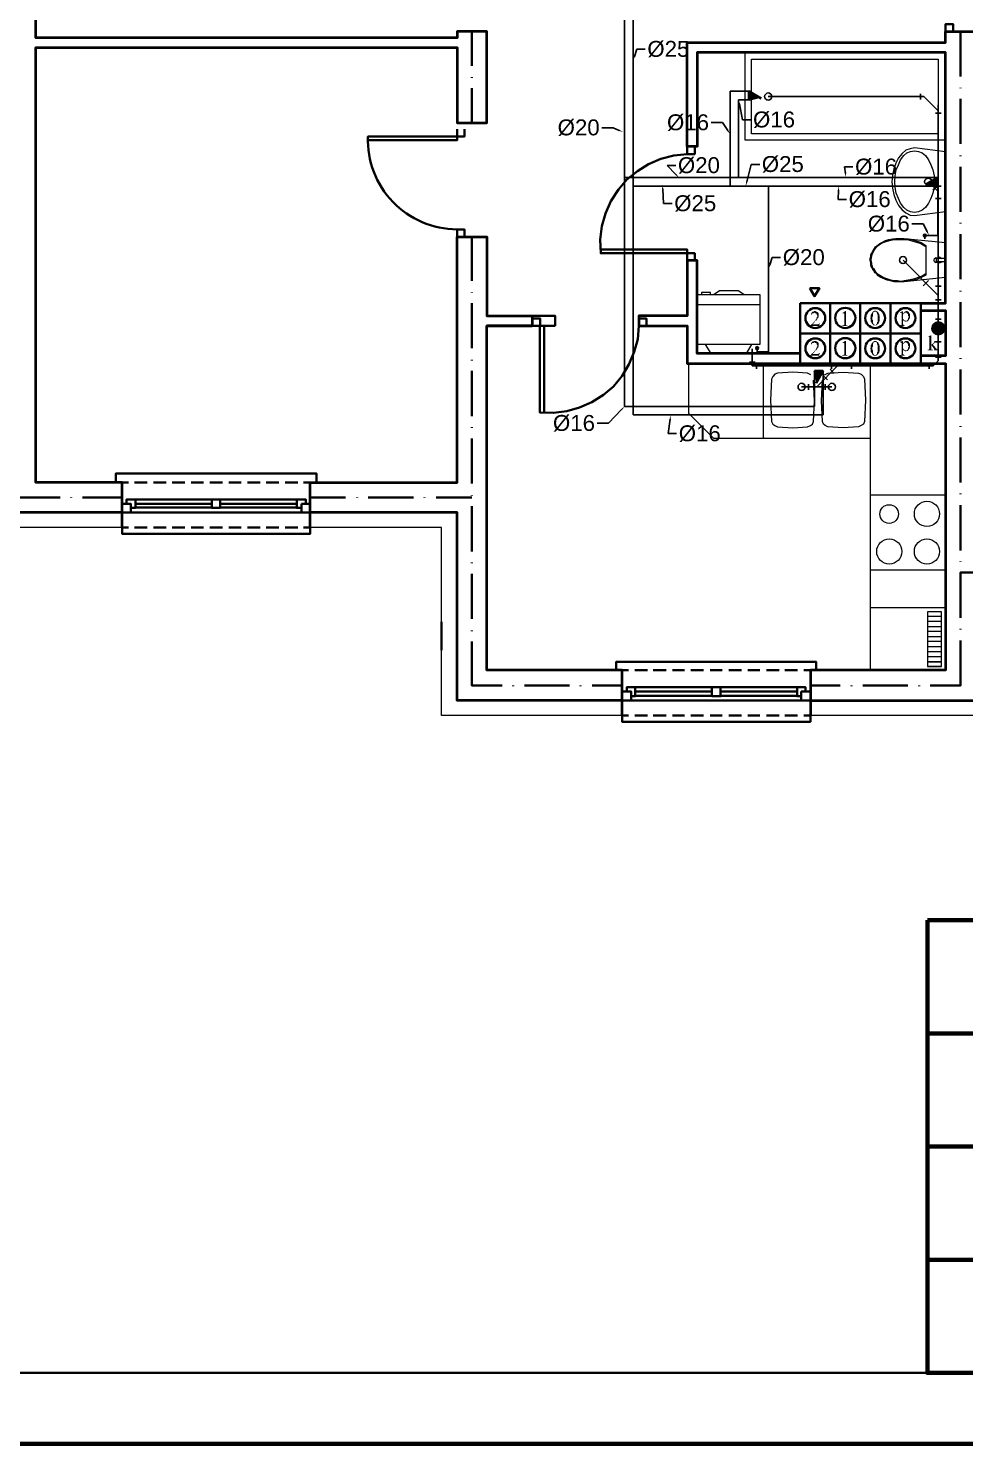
# Model space of a CAD drawing. Header units: millimetres. Extents: x 135 to 13042, y 991 to 8969.
# Drawn here: x 11077 to 11739, y 5784 to 6784 of the extents above; entities that cross this region are included whole.
import ezdxf
from ezdxf import colors
from ezdxf.entities.mleader import LeaderData, LeaderLine
from ezdxf.math import Vec2, Vec3

# ---------------------------------------------------------------- set-up
doc = ezdxf.new("R2010")
doc.units = ezdxf.units.MM
for name, color, linetype in [('baterie', 50, 'Continuous'), ('woda ciepła średnice', 10, 'Continuous'), ('woda zimna średnice', 140, 'Continuous')]:
    doc.layers.add(name, color=color, linetype=linetype)
doc.layers.add('kanalizacja', color=7, linetype='Continuous', true_color=0xb06239)
doc.layers.add('woda ciepła', color=10, linetype='Continuous', lineweight=18)
doc.layers.add('woda zimna', color=140, linetype='Continuous', lineweight=18)
doc.styles.get("Standard").update_dxf_attribs({"font": 'arial.ttf'})

msp = doc.modelspace()

# ---------------------------------------------------------------- hatches: boundary and pattern name
at = {"transparency": 33554559}
for points in [[(11630.3, 6583.1), (11630.3, 6582.4), (11630, 6582.4), (11630, 6581.2), (11630, 6581.2), (11630.3, 6581.6), (11630.3, 6582), (11630.7, 6582), (11630.7, 6582.4), (11631.1, 6582.4), (11631.1, 6582.7), (11631.8, 6582.7), (11632.2, 6583.1), (11632.2, 6583.1)], [(11632.6, 6584.2), (11632.2, 6584.2), (11631.8, 6583.9), (11631.1, 6583.9), (11631.1, 6583.5), (11630.7, 6583.5), (11630.7, 6583.1), (11630.3, 6583.1), (11632.6, 6583.1), (11633, 6582.7), (11633.7, 6582.7), (11633.7, 6582.4), (11634.1, 6582.4), (11634.1, 6581.6), (11634.5, 6581.2), (11634.5, 6580.9), (11634.5, 6580.1), (11634.1, 6580.1), (11634.1, 6579), (11633.7, 6579), (11633.7, 6578.6), (11633.3, 6578.2), (11633.3, 6577.9), (11633.3, 6577.9), (11633, 6577.5), (11633, 6577.5), (11632.6, 6577.1), (11632.6, 6576.7), (11632.2, 6576.7), (11632.2, 6576.4), (11631.8, 6576.4), (11631.5, 6576), (11631.5, 6575.6), (11631.1, 6575.6), (11631.1, 6575.2), (11630.7, 6575.2), (11630.3, 6574.9), (11631.1, 6574.9), (11631.5, 6575.2), (11631.8, 6575.2), (11631.8, 6575.6), (11632.2, 6576), (11632.2, 6576), (11632.6, 6576.4), (11633, 6576.7), (11633, 6577.1), (11633.3, 6577.5), (11633.7, 6577.5), (11634.1, 6577.9), (11634.1, 6578.2), (11634.5, 6578.6), (11634.5, 6578.6), (11634.8, 6579), (11634.8, 6579.4), (11635.2, 6579.4), (11635.2, 6579.7), (11635.2, 6580.1), (11635.6, 6580.1), (11635.6, 6581.6), (11635.6, 6582.4), (11635.2, 6582.7), (11635.2, 6583.1), (11634.8, 6583.5), (11634.5, 6583.5), (11634.1, 6583.9), (11633.7, 6583.9), (11633.3, 6584.2), (11633, 6584.2)], [(11654.7, 6584.2), (11654.3, 6584.2), (11652.1, 6582.7), (11653.2, 6582.7), (11653.6, 6582.4), (11653.6, 6582), (11653.6, 6574.5), (11653.2, 6574.5), (11653.2, 6574.1), (11652.1, 6574.1), (11652.1, 6573.7), (11655.8, 6573.7), (11655.8, 6574.1), (11655.1, 6574.1), (11654.7, 6574.5), (11654.7, 6575.6)], [(11674.2, 6583.9), (11673.8, 6583.9), (11673.5, 6583.5), (11673.5, 6583.1), (11673.1, 6583.1), (11673.1, 6582.7), (11672.7, 6582.4), (11672.7, 6582), (11672.7, 6582), (11672.3, 6581.6), (11672.3, 6581.2), (11672.3, 6579.7), (11672, 6579.4), (11672, 6579), (11672, 6579), (11672.3, 6578.6), (11672.3, 6577.1), (11672.3, 6576.7), (11672.7, 6576.4), (11672.7, 6576), (11672.7, 6576), (11673.1, 6575.6), (11673.1, 6575.2), (11673.5, 6574.9), (11673.8, 6574.9), (11673.8, 6574.5), (11675.3, 6574.5), (11675, 6574.5), (11674.6, 6574.9), (11674.6, 6574.9), (11674.2, 6575.2), (11674.2, 6575.6), (11674.2, 6575.6), (11673.8, 6576), (11673.8, 6577.1), (11673.8, 6577.9), (11673.5, 6578.2), (11673.5, 6579), (11673.5, 6580.1), (11673.8, 6580.5), (11673.8, 6582.4), (11674.2, 6582.7), (11674.2, 6583.5), (11674.6, 6583.5), (11675, 6583.9), (11675.3, 6583.9)], [(11675.3, 6584.6), (11675, 6584.6), (11674.6, 6584.2), (11674.2, 6584.2), (11674.2, 6583.9), (11676.1, 6583.9), (11676.5, 6583.5), (11676.5, 6583.1), (11676.8, 6582.7), (11676.8, 6582.4), (11676.8, 6582), (11677.2, 6582), (11677.2, 6580.5), (11677.2, 6577.1), (11677.2, 6576.7), (11676.8, 6576.4), (11676.8, 6575.6), (11676.8, 6575.6), (11676.5, 6575.2), (11676.5, 6574.9), (11676.1, 6574.9), (11676.1, 6574.5), (11674.2, 6574.5), (11674.2, 6574.1), (11676.5, 6574.1), (11676.5, 6574.5), (11676.8, 6574.5), (11677.2, 6574.9), (11677.2, 6574.9), (11677.6, 6575.2), (11677.6, 6575.2), (11678, 6575.6), (11678, 6576), (11678.3, 6576.4), (11678.3, 6576.7), (11678.3, 6577.1), (11678.7, 6577.5), (11678.7, 6579.4), (11678.7, 6580.9), (11678.7, 6580.9), (11678.3, 6581.2), (11678.3, 6582), (11678.3, 6582), (11678, 6582.4), (11678, 6582.7), (11678, 6582.7), (11677.6, 6583.1), (11677.6, 6583.5), (11677.6, 6583.5), (11677.2, 6583.9), (11676.8, 6583.9), (11676.8, 6584.2), (11676.1, 6584.2), (11676.1, 6584.6), (11675.7, 6584.6)], [(11695.2, 6584.2), (11695.2, 6584.2), (11693, 6583.5), (11693.3, 6583.1), (11693.7, 6583.1), (11694.1, 6582.7), (11694.1, 6575.6), (11694.1, 6574.9), (11694.1, 6574.5), (11694.1, 6574.5), (11693.7, 6574.1), (11693, 6574.1), (11693, 6573.7), (11696.3, 6573.7), (11696.3, 6574.1), (11695.6, 6574.1), (11695.6, 6574.5), (11695.2, 6574.9), (11695.2, 6577.5), (11696.3, 6577.5), (11696, 6577.9), (11695.6, 6577.9), (11695.6, 6578.6), (11695.2, 6578.6), (11695.2, 6582), (11695.6, 6582.4), (11695.2, 6582.7)], [(11695.6, 6583.1), (11695.6, 6582.7), (11695.2, 6582.7), (11695.6, 6582.4), (11696, 6582.7), (11696.3, 6582.7), (11696.3, 6583.1), (11697.1, 6583.1)], [(11697.5, 6584.2), (11697.1, 6584.2), (11696.7, 6583.9), (11696.3, 6583.9), (11696, 6583.5), (11696, 6583.5), (11695.6, 6583.1), (11697.5, 6583.1), (11697.8, 6582.7), (11698.2, 6582.4), (11698.2, 6582.4), (11698.6, 6582), (11698.6, 6581.2), (11698.6, 6580.9), (11699, 6580.5), (11699, 6579.7), (11698.6, 6579.7), (11698.6, 6578.2), (11698.2, 6578.2), (11698.2, 6577.9), (11698.2, 6577.9), (11697.8, 6577.5), (11697.1, 6577.5), (11698.6, 6577.1), (11698.6, 6577.5), (11699, 6577.5), (11699, 6577.9), (11699.3, 6577.9), (11699.3, 6578.2), (11699.7, 6578.6), (11699.7, 6579.4), (11700.1, 6579.4), (11700.1, 6580.9), (11700.1, 6582), (11700.1, 6582), (11699.7, 6582.4), (11699.7, 6582.7), (11699.7, 6582.7), (11699.3, 6583.1), (11699.3, 6583.5), (11699, 6583.5), (11699, 6583.9), (11698.6, 6583.9), (11698.2, 6584.2), (11697.8, 6584.2)], [(11636.4, 6575.6), (11636, 6575.6), (11635.6, 6575.2), (11635.6, 6575.2), (11635.2, 6574.9), (11630.3, 6574.9), (11630, 6574.5), (11630, 6574.1), (11629.6, 6574.1), (11629.6, 6573.7), (11635.6, 6573.7)], [(11696.3, 6577.5), (11695.2, 6577.5), (11695.6, 6577.5), (11696, 6577.1), (11696.3, 6577.1), (11696.7, 6576.7), (11697.5, 6576.7), (11697.5, 6577.1), (11698.6, 6577.1), (11697.1, 6577.5)], [(11632.6, 6563.2), (11632.2, 6563.2), (11631.8, 6562.9), (11631.1, 6562.9), (11631.1, 6562.5), (11630.7, 6562.5), (11630.7, 6562.1), (11630.3, 6562.1), (11632.6, 6562.1), (11633, 6561.7), (11633.7, 6561.7), (11633.7, 6561.4), (11634.1, 6561.4), (11634.1, 6560.6), (11634.5, 6560.3), (11634.5, 6559.9), (11634.5, 6559.1), (11634.1, 6559.1), (11634.1, 6558), (11633.7, 6558), (11633.7, 6557.6), (11633.3, 6557.2), (11633.3, 6556.9), (11633.3, 6556.9), (11633, 6556.5), (11633, 6556.5), (11632.6, 6556.1), (11632.6, 6555.7), (11632.2, 6555.7), (11632.2, 6555.4), (11631.8, 6555.4), (11631.5, 6555), (11631.5, 6554.6), (11631.1, 6554.6), (11631.1, 6554.3), (11630.7, 6554.3), (11630.3, 6553.9), (11631.1, 6553.9), (11631.5, 6554.3), (11631.8, 6554.3), (11631.8, 6554.6), (11632.2, 6555), (11632.2, 6555), (11632.6, 6555.4), (11633, 6555.7), (11633, 6556.1), (11633.3, 6556.5), (11633.7, 6556.5), (11634.1, 6556.9), (11634.1, 6557.2), (11634.5, 6557.6), (11634.5, 6557.6), (11634.8, 6558), (11634.8, 6558.4), (11635.2, 6558.4), (11635.2, 6558.7), (11635.2, 6559.1), (11635.6, 6559.1), (11635.6, 6560.6), (11635.6, 6561.4), (11635.2, 6561.7), (11635.2, 6562.1), (11634.8, 6562.5), (11634.5, 6562.5), (11634.1, 6562.9), (11633.7, 6562.9), (11633.3, 6563.2), (11633, 6563.2)], [(11654.7, 6563.2), (11654.3, 6563.2), (11652.1, 6561.7), (11653.2, 6561.7), (11653.6, 6561.4), (11653.6, 6561), (11653.6, 6553.5), (11653.2, 6553.5), (11653.2, 6553.1), (11652.1, 6553.1), (11652.1, 6552.7), (11655.8, 6552.7), (11655.8, 6553.1), (11655.1, 6553.1), (11654.7, 6553.5), (11654.7, 6554.6)], [(11674.2, 6562.5), (11673.8, 6562.5), (11673.5, 6562.1), (11673.5, 6561.7), (11673.1, 6561.7), (11673.1, 6561.4), (11672.7, 6561), (11672.7, 6560.6), (11672.7, 6560.6), (11672.3, 6560.3), (11672.3, 6559.9), (11672.3, 6558.4), (11672, 6558), (11672, 6557.6), (11672, 6557.6), (11672.3, 6557.2), (11672.3, 6555.7), (11672.3, 6555.4), (11672.7, 6555), (11672.7, 6554.6), (11672.7, 6554.6), (11673.1, 6554.3), (11673.1, 6553.9), (11673.5, 6553.5), (11673.8, 6553.5), (11673.8, 6553.1), (11675.3, 6553.1), (11675, 6553.1), (11674.6, 6553.5), (11674.6, 6553.5), (11674.2, 6553.9), (11674.2, 6554.3), (11674.2, 6554.3), (11673.8, 6554.6), (11673.8, 6555.7), (11673.8, 6556.5), (11673.5, 6556.9), (11673.5, 6557.6), (11673.5, 6558.7), (11673.8, 6559.1), (11673.8, 6561), (11674.2, 6561.4), (11674.2, 6562.1), (11674.6, 6562.1), (11675, 6562.5), (11675.3, 6562.5)], [(11675.3, 6563.2), (11675, 6563.2), (11674.6, 6562.9), (11674.2, 6562.9), (11674.2, 6562.5), (11676.1, 6562.5), (11676.5, 6562.1), (11676.5, 6561.7), (11676.8, 6561.4), (11676.8, 6561), (11676.8, 6560.6), (11677.2, 6560.6), (11677.2, 6559.1), (11677.2, 6555.7), (11677.2, 6555.4), (11676.8, 6555), (11676.8, 6554.3), (11676.8, 6554.3), (11676.5, 6553.9), (11676.5, 6553.5), (11676.1, 6553.5), (11676.1, 6553.1), (11674.2, 6553.1), (11674.2, 6552.7), (11676.5, 6552.7), (11676.5, 6553.1), (11676.8, 6553.1), (11677.2, 6553.5), (11677.2, 6553.5), (11677.6, 6553.9), (11677.6, 6553.9), (11678, 6554.3), (11678, 6554.6), (11678.3, 6555), (11678.3, 6555.4), (11678.3, 6555.7), (11678.7, 6556.1), (11678.7, 6558), (11678.7, 6559.5), (11678.7, 6559.5), (11678.3, 6559.9), (11678.3, 6560.6), (11678.3, 6560.6), (11678, 6561), (11678, 6561.4), (11678, 6561.4), (11677.6, 6561.7), (11677.6, 6562.1), (11677.6, 6562.1), (11677.2, 6562.5), (11676.8, 6562.5), (11676.8, 6562.9), (11676.1, 6562.9), (11676.1, 6563.2), (11675.7, 6563.2)], [(11695.2, 6563.2), (11695.2, 6563.2), (11693, 6562.5), (11693.3, 6562.1), (11693.7, 6562.1), (11694.1, 6561.7), (11694.1, 6554.6), (11694.1, 6553.9), (11694.1, 6553.5), (11694.1, 6553.5), (11693.7, 6553.1), (11693, 6553.1), (11693, 6552.7), (11696.3, 6552.7), (11696.3, 6553.1), (11695.6, 6553.1), (11695.6, 6553.5), (11695.2, 6553.9), (11695.2, 6556.5), (11696.3, 6556.5), (11696, 6556.9), (11695.6, 6556.9), (11695.6, 6557.6), (11695.2, 6557.6), (11695.2, 6561), (11695.6, 6561.4), (11695.2, 6561.7)], [(11697.5, 6563.2), (11697.1, 6563.2), (11696.7, 6562.9), (11696.3, 6562.9), (11696, 6562.5), (11696, 6562.5), (11695.6, 6562.1), (11697.5, 6562.1), (11697.8, 6561.7), (11698.2, 6561.4), (11698.2, 6561.4), (11698.6, 6561), (11698.6, 6560.3), (11698.6, 6559.9), (11699, 6559.5), (11699, 6558.7), (11698.6, 6558.7), (11698.6, 6557.2), (11698.2, 6557.2), (11698.2, 6556.9), (11698.2, 6556.9), (11697.8, 6556.5), (11697.1, 6556.5), (11698.6, 6556.1), (11698.6, 6556.5), (11699, 6556.5), (11699, 6556.9), (11699.3, 6556.9), (11699.3, 6557.2), (11699.7, 6557.6), (11699.7, 6558.4), (11700.1, 6558.4), (11700.1, 6559.9), (11700.1, 6561), (11700.1, 6561), (11699.7, 6561.4), (11699.7, 6561.7), (11699.7, 6561.7), (11699.3, 6562.1), (11699.3, 6562.5), (11699, 6562.5), (11699, 6562.9), (11698.6, 6562.9), (11698.2, 6563.2), (11697.8, 6563.2)], [(11715.1, 6567), (11714.7, 6567), (11712.5, 6566.2), (11713.6, 6566.2), (11713.6, 6565.9), (11713.6, 6565.5), (11713.6, 6557.2), (11713.6, 6557.2), (11713.2, 6556.9), (11712.5, 6556.9), (11712.5, 6556.5), (11716.2, 6556.5), (11716.2, 6556.9), (11715.1, 6556.9), (11715.1, 6557.2), (11715.1, 6560.3)], [(11720, 6563.2), (11717, 6563.2), (11717.3, 6562.9), (11717.3, 6562.5), (11717.3, 6562.5), (11717, 6562.1), (11716.6, 6561.7), (11715.1, 6560.3), (11717, 6557.6), (11717, 6557.6), (11717.3, 6557.2), (11717.3, 6556.9), (11717, 6556.9), (11717, 6556.5), (11720.3, 6556.5), (11720.3, 6556.9), (11719.6, 6556.9), (11719.2, 6557.2), (11718.8, 6557.2), (11718.8, 6557.6), (11718.5, 6558), (11718.1, 6558), (11718.1, 6558.4), (11716.2, 6560.6), (11718.1, 6562.5), (11718.5, 6562.5), (11718.5, 6562.9), (11718.8, 6562.9), (11719.2, 6563.2)], [(11636.4, 6554.6), (11636, 6554.6), (11635.6, 6554.3), (11635.6, 6554.3), (11635.2, 6553.9), (11630.3, 6553.9), (11630, 6553.5), (11630, 6553.1), (11629.6, 6553.1), (11629.6, 6552.7), (11635.6, 6552.7)], [(11630.3, 6562.1), (11630.3, 6561.4), (11630, 6561.4), (11630, 6560.3), (11630, 6560.3), (11630.3, 6560.6), (11630.3, 6561), (11630.7, 6561), (11630.7, 6561.4), (11631.1, 6561.4), (11631.1, 6561.7), (11631.8, 6561.7), (11632.2, 6562.1), (11632.2, 6562.1)], [(11695.6, 6562.1), (11695.6, 6561.7), (11695.2, 6561.7), (11695.6, 6561.4), (11696, 6561.7), (11696.3, 6561.7), (11696.3, 6562.1), (11697.1, 6562.1)], [(11696.3, 6556.5), (11695.2, 6556.5), (11695.6, 6556.5), (11696, 6556.1), (11696.3, 6556.1), (11696.7, 6555.7), (11697.5, 6555.7), (11697.5, 6556.1), (11698.6, 6556.1), (11697.1, 6556.5)]]:
    msp.add_hatch(color=256, dxfattribs=at).paths.add_polyline_path(points)
at = {"layer": 'baterie', "lineweight": 35}
h = msp.add_hatch(color=256, dxfattribs=at)
h.dxf.hatch_style = 1
h.paths.add_polyline_path([(11586.2, 6739.6), (11586.2, 6733.6), (11593.3, 6735.5)])
h = msp.add_hatch(color=256, dxfattribs=at)
h.dxf.hatch_style = 1
h.paths.add_polyline_path([(11712.5, 6674.5), (11719.6, 6672.6), (11719.6, 6678.6)])
h = msp.add_hatch(color=256, dxfattribs=at)
h.dxf.hatch_style = 1
h.paths.add_polyline_path([(11638.6, 6541.9), (11632.6, 6541.9), (11634.5, 6534.8)])
at = {"layer": 'kanalizacja', "lineweight": 25}
h = msp.add_hatch(color=256, dxfattribs=at)
h.dxf.hatch_style = 1
h.paths.add_polyline_path([(11720, 6572), (11720, 6576.5, -0.414214), (11724.5, 6572, -0.414214), (11720, 6567.4)])
h.paths.add_polyline_path([(11720, 6576.5), (11720, 6572), (11720, 6567.4, -0.414214), (11715.5, 6572, -0.414214)])
at = {"layer": 'woda zimna', "lineweight": 25}
h = msp.add_hatch(color=256, dxfattribs=at)
h.dxf.hatch_style = 1
edge = h.paths.add_edge_path()
edge.add_arc((11710.5, 6637.7), 1, 0, 360)
h = msp.add_hatch(color=256, dxfattribs=at)
h.dxf.hatch_style = 1
edge = h.paths.add_edge_path()
edge.add_arc((11592, 6558.1), 1, 0, 360)

# ---------------------------------------------------------------- linework, layer by layer
at = {"lineweight": 35}
msp.add_line((11449.2, 6580.9), (11449.2, 6573.7), dxfattribs=at)
at = {"linetype": 'ByBlock', "lineweight": 70}
for p, q in [((11872.4, 5993.7), (11712.4, 5993.7)), ((11872.4, 5913.7), (11712.4, 5913.7))]:
    msp.add_line(p, q, dxfattribs=at)
for points in [[(7442.4, 7883.7), (13042.4, 7883.7), (13042.4, 5783.7), (7442.4, 5783.7)], [(11712.4, 6153.7), (12992.4, 6153.7), (12992.4, 5833.7), (11712.4, 5833.7)], [(11712.4, 6153.7), (11872.4, 6153.7), (11872.4, 6073.7), (11712.4, 6073.7)]]:
    msp.add_lwpolyline(points, close=True, dxfattribs=at)
at = {"linetype": 'ByBlock', "lineweight": 35}
msp.add_lwpolyline([(7542.4, 7833.7), (7542.4, 5833.7), (12992.4, 5833.7), (12992.4, 7833.7)], close=True, dxfattribs=at)
at = {"lineweight": 40}
for points in [[(11143.3, 6431.3), (11143.3, 6463.1), (11082.1, 6463.1), (11082.1, 6770.6), (11379.9, 6770.6), (11379.9, 6717.4), (11400.9, 6717.4), (11400.9, 6781.9), (11379.9, 6781.9), (11379.9, 6777.4), (11082.1, 6777.4), (11082.1, 7238.9), (11129.8, 7238.9), (11129.8, 7270.8)], [(11707.6, 6589.9), (11725.2, 6589.9), (11725.2, 6766.9), (11549.7, 6766.9), (11549.7, 6700.5), (11542.6, 6700.5), (11542.6, 6774), (11725.2, 6774), (11725.2, 6781.9), (11746.2, 6781.9), (11746.2, 6409.9), (11789, 6409.9), (11789, 6378)], [(11276, 6431.3), (11276, 6463.1), (11379.9, 6463.1), (11379.9, 6636.7), (11400.9, 6636.7), (11400.9, 6580.9), (11433.1, 6580.9), (11433.1, 6573.7), (11400.9, 6573.7), (11433.1, 6573.7)], [(11622.5, 6554.3), (11549.7, 6554.3), (11549.7, 6619.9), (11542.6, 6619.9), (11542.6, 6580.9), (11508.5, 6580.9), (11508.5, 6573.7), (11542.6, 6573.7), (11542.6, 6547.1), (11725.2, 6547.1), (11725.2, 6330.4), (11629.6, 6330.4), (11629.6, 6298.5)], [(11707.6, 6584.6), (11725.2, 6584.6), (11725.2, 6552.7), (11707.6, 6552.7)], [(11496.5, 6298.5), (11496.5, 6330.4), (11400.9, 6330.4), (11400.9, 6573.7)], [(11143.3, 6441.8), (11071.6, 6441.8), (10999.7, 6441.8)], [(11496.5, 6309), (11379.9, 6309), (11379.9, 6441.8), (11276, 6441.8)], [(11629.6, 6309), (11746.2, 6309), (11746.2, 6388.9), (11789, 6388.9)]]:
    msp.add_lwpolyline(points, dxfattribs=at)
at = {"lineweight": 35}
for points in [[(11730.5, 6781.9), (11725.2, 6781.9), (11725.2, 6787.1), (11730.5, 6787.1)], [(11109.9, 6777.4), (11129.8, 6777.4)], [(11130.5, 6770.6), (11110.6, 6770.6)], [(11385.1, 6636.7), (11379.9, 6636.7), (11379.9, 6642), (11385.1, 6642)], [(11629.2, 6600.4), (11636, 6600.4), (11632.6, 6594.7)], [(11622.5, 6589.9), (11622.5, 6568.5), (11643.5, 6568.5), (11643.5, 6589.9)], [(11643.5, 6589.9), (11643.5, 6568.5), (11664.8, 6568.5), (11664.8, 6589.9)], [(11707.6, 6589.9), (11707.6, 6568.5), (11686.2, 6568.5), (11686.2, 6589.9), (11664.8, 6589.9), (11664.8, 6568.5), (11686.2, 6568.5), (11686.2, 6589.9)], [(11429.4, 6580.9), (11449.2, 6580.9)], [(11449.2, 6573.7), (11430.1, 6573.7)], [(11622.5, 6568.5), (11622.5, 6547.1), (11643.5, 6547.1), (11643.5, 6568.5)], [(11643.5, 6568.5), (11643.5, 6547.1), (11664.8, 6547.1), (11664.8, 6568.5)], [(11664.8, 6568.5), (11664.8, 6547.1), (11686.2, 6547.1), (11686.2, 6568.5)], [(11686.2, 6568.5), (11686.2, 6547.1), (11707.6, 6547.1), (11707.6, 6568.5)], [(11143.3, 6448.1), (11143.3, 6441.8), (11149.3, 6441.8), (11149.3, 6448.1)], [(11212.6, 6445.1), (11212.6, 6451.1), (11209.6, 6451.1), (11206.6, 6451.1), (11206.6, 6445.1), (11209.6, 6445.1)], [(11270, 6448.1), (11270, 6441.8), (11276, 6441.8), (11276, 6448.1)], [(11496.5, 6315.4), (11496.5, 6309), (11502.9, 6309), (11502.9, 6315.4)], [(11559.9, 6312), (11559.9, 6318.4), (11562.9, 6318.4), (11566.2, 6318.4), (11566.2, 6312), (11562.9, 6312)], [(11623.2, 6315.4), (11623.2, 6309), (11629.6, 6309), (11629.6, 6315.4)]]:
    msp.add_lwpolyline(points, close=True, dxfattribs=at)
for points in [[(11286.1, 6777.4), (11305.6, 6777.4)], [(11390.4, 6757.5), (11390.4, 6781.9)], [(11735.7, 6750), (11735.7, 6781.9)], [(11286.1, 6770.6), (11305.6, 6770.6)], [(11561, 6766.9), (11580.9, 6766.9)], [(11669, 6766.9), (11688.8, 6766.9)], [(11390.4, 6749.6), (11390.4, 6749.2)], [(11390.4, 6717.4), (11390.4, 6741.7)], [(11735.7, 6742.1), (11735.7, 6741.7)], [(11735.7, 6702.4), (11735.7, 6734.2)], [(11316.9, 6705), (11379.9, 6705), (11379.9, 6712.9)], [(11545.2, 6695.2), (11542.6, 6695.2), (11542.6, 6700.5), (11547.9, 6700.5), (11547.9, 6695.2), (11542.6, 6695.2), (11533.2, 6694.1), (11523.9, 6691.9), (11515.2, 6688.1), (11507.4, 6683.2), (11499.9, 6677.2), (11493.9, 6670.1), (11488.6, 6661.9), (11484.9, 6653.2), (11482.2, 6644.2), (11481.1, 6634.9), (11481.5, 6625.1), (11542.6, 6625.1), (11547.9, 6625.1), (11547.9, 6619.9)], [(11735.7, 6694.1), (11735.7, 6693.7)], [(11735.7, 6654.4), (11735.7, 6686.2)], [(11735.7, 6646.5), (11735.7, 6646.1)], [(11390.4, 6605.6), (11390.4, 6636.7)], [(11735.7, 6606.7), (11735.7, 6638.6)], [(11481.5, 6627.7), (11542.6, 6627.7), (11542.6, 6619.9)], [(11549.7, 6599.2), (11549.7, 6619.1)], [(11725.2, 6618.4), (11725.2, 6598.5)], [(11390.4, 6597.7), (11390.4, 6597.4)], [(11735.7, 6598.5), (11735.7, 6598.1)], [(11390.4, 6558), (11390.4, 6589.9)], [(11688.1, 6589.9), (11668.2, 6589.9)], [(11735.7, 6558.7), (11735.7, 6590.6)], [(11438.7, 6573.7), (11438.7, 6579), (11433.1, 6579)], [(11441.4, 6512.6), (11441.4, 6573.7), (11433.1, 6573.7)], [(11508.5, 6576.4), (11508.5, 6573.7), (11513.7, 6573.7), (11513.7, 6579), (11508.5, 6579), (11508.5, 6573.7), (11507.7, 6564.4), (11505.1, 6555.4), (11501.4, 6546.4), (11496.5, 6538.5), (11490.5, 6531), (11483.4, 6525), (11475.1, 6519.8), (11466.5, 6516), (11457.5, 6513.4), (11448.1, 6512.3), (11438.4, 6512.6), (11438.4, 6573.7)], [(11390.4, 6549.7), (11390.4, 6549.4)], [(11620.6, 6547.1), (11600.7, 6547.1)], [(11649.1, 6547.1), (11668.6, 6547.1)], [(11735.7, 6550.9), (11735.7, 6550.5)], [(11735.7, 6511.1), (11735.7, 6543)], [(11390.4, 6510), (11390.4, 6541.9)], [(11735.7, 6502.9), (11735.7, 6502.5)], [(11390.4, 6502.1), (11390.4, 6501.8)], [(11390.4, 6462.4), (11390.4, 6494.3)], [(11735.7, 6463.1), (11735.7, 6495)], [(11129.8, 6463.1), (11109.9, 6463.1)], [(11271.5, 6463.1), (11280.5, 6463.1), (11280.5, 6469.5), (11138.8, 6469.5), (11138.8, 6463.1), (11147.8, 6463.1)], [(11143.3, 6469.5), (11276, 6469.5)], [(11143.3, 6428.6), (11143.3, 6463.1), (11143.3, 6426.8), (11276, 6426.8), (11276, 6463.1), (11276, 6428.6)], [(11151.9, 6463.1), (11160.9, 6463.1)], [(11165.4, 6463.1), (11174.4, 6463.1)], [(11178.5, 6463.1), (11187.5, 6463.1)], [(11192, 6463.1), (11200.6, 6463.1)], [(11205.1, 6463.1), (11214.1, 6463.1)], [(11218.6, 6463.1), (11227.3, 6463.1)], [(11231.8, 6463.1), (11240.8, 6463.1)], [(11244.9, 6463.1), (11253.9, 6463.1)], [(11258.4, 6463.1), (11267.4, 6463.1)], [(11099.4, 6452.6), (11071.6, 6452.6), (11043.5, 6452.6)], [(11107.3, 6452.6), (11107.3, 6452.3)], [(11143.3, 6452.6), (11115.1, 6452.6)], [(11301.1, 6452.6), (11276, 6452.6)], [(11309.4, 6452.6), (11309.4, 6452.3)], [(11349.1, 6452.6), (11317.2, 6452.6)], [(11357, 6452.6), (11357, 6452.3)], [(11390.4, 6452.6), (11365.2, 6452.6)], [(11390.4, 6454.1), (11390.4, 6453.8)], [(11735.7, 6455.3), (11735.7, 6454.9)], [(11152.6, 6451.1), (11146.3, 6451.1), (11146.3, 6448.1)], [(11149.3, 6445.1), (11152.6, 6445.1), (11152.6, 6451.1), (11206.6, 6451.1)], [(11152.6, 6448.1), (11206.6, 6448.1)], [(11152.6, 6445.5), (11206.6, 6445.5)], [(11212.6, 6451.1), (11266.6, 6451.1)], [(11212.6, 6448.1), (11266.6, 6448.1)], [(11212.6, 6445.5), (11266.6, 6445.5)], [(11270, 6445.1), (11266.6, 6445.1), (11266.6, 6451.1), (11273, 6451.1), (11273, 6448.1)], [(11390.4, 6414.4), (11390.4, 6446.3)], [(11735.7, 6415.1), (11735.7, 6447)], [(11149.3, 6441.8), (11270, 6441.8)], [(11147.8, 6431.3), (11143.3, 6431.3)], [(11160.9, 6431.3), (11151.9, 6431.3)], [(11174.4, 6431.3), (11165.4, 6431.3)], [(11187.5, 6431.3), (11178.5, 6431.3)], [(11200.6, 6431.3), (11192, 6431.3)], [(11214.1, 6431.3), (11205.1, 6431.3)], [(11227.3, 6431.3), (11218.6, 6431.3)], [(11240.8, 6431.3), (11231.8, 6431.3)], [(11253.9, 6431.3), (11244.9, 6431.3)], [(11267.4, 6431.3), (11258.4, 6431.3)], [(11276, 6431.3), (11271.5, 6431.3)], [(11390.4, 6406.5), (11390.4, 6406.1)], [(11735.7, 6407.3), (11735.7, 6406.9)], [(11390.4, 6366.8), (11390.4, 6398.6)], [(11735.7, 6367.5), (11735.7, 6399.4), (11754.5, 6399.4)], [(11369, 6344.6), (11369, 6364.5)], [(11400.9, 6344.6), (11400.9, 6364.5)], [(11400.9, 6363.8), (11400.9, 6343.9)], [(11725.2, 6344.6), (11725.2, 6364.5)], [(11725.2, 6363.8), (11725.2, 6343.9)], [(11390.4, 6358.5), (11390.4, 6358.1)], [(11735.7, 6359.6), (11735.7, 6359.3)], [(11411.7, 6319.5), (11390.4, 6319.5), (11390.4, 6350.6)], [(11714.3, 6319.5), (11735.7, 6319.5), (11735.7, 6351.4)], [(11501, 6330.4), (11492.4, 6330.4), (11492.4, 6336.4), (11633.7, 6336.4), (11633.7, 6330.4), (11625.1, 6330.4)], [(11629.6, 6336.4), (11496.5, 6336.4)], [(11429.4, 6330.4), (11409.5, 6330.4)], [(11629.6, 6295.9), (11629.6, 6330.4), (11629.6, 6294), (11496.5, 6294), (11496.5, 6330.4), (11496.5, 6295.9)], [(11514.5, 6330.4), (11505.5, 6330.4)], [(11527.6, 6330.4), (11518.6, 6330.4)], [(11540.7, 6330.4), (11532.1, 6330.4)], [(11554.2, 6330.4), (11545.2, 6330.4)], [(11567.4, 6330.4), (11558.7, 6330.4)], [(11580.9, 6330.4), (11571.9, 6330.4)], [(11594, 6330.4), (11585.4, 6330.4)], [(11607.5, 6330.4), (11598.5, 6330.4)], [(11620.6, 6330.4), (11611.6, 6330.4)], [(11667.8, 6330.4), (11648.3, 6330.4)], [(11419.6, 6319.5), (11419.6, 6319.1)], [(11459.4, 6319.5), (11427.5, 6319.5)], [(11467.2, 6319.5), (11467.2, 6319.1)], [(11496.5, 6319.5), (11475.5, 6319.5)], [(11502.9, 6312), (11505.9, 6312), (11505.9, 6318.4), (11499.9, 6318.4), (11499.9, 6315.4)], [(11559.9, 6318.4), (11505.9, 6318.4)], [(11559.9, 6315.4), (11505.9, 6315.4)], [(11559.9, 6312.4), (11505.9, 6312.4)], [(11623.2, 6312), (11620.2, 6312), (11620.2, 6318.4), (11566.2, 6318.4)], [(11620.2, 6315.4), (11566.2, 6315.4)], [(11620.2, 6312.4), (11566.2, 6312.4)], [(11620.2, 6318.4), (11626.2, 6318.4), (11626.2, 6315.4)], [(11650.6, 6319.5), (11629.6, 6319.5)], [(11658.8, 6319.5), (11658.8, 6319.1)], [(11698.6, 6319.5), (11666.7, 6319.5)], [(11706.5, 6319.5), (11706.5, 6319.1)], [(11623.2, 6309), (11502.9, 6309)], [(11496.5, 6298.5), (11501, 6298.5)], [(11505.5, 6298.5), (11514.5, 6298.5)], [(11518.6, 6298.5), (11527.6, 6298.5)], [(11532.1, 6298.5), (11540.7, 6298.5)], [(11545.2, 6298.5), (11554.2, 6298.5)], [(11558.7, 6298.5), (11567.4, 6298.5)], [(11571.9, 6298.5), (11580.9, 6298.5)], [(11585.4, 6298.5), (11594, 6298.5)], [(11598.5, 6298.5), (11607.5, 6298.5)], [(11611.6, 6298.5), (11620.6, 6298.5)], [(11625.1, 6298.5), (11629.6, 6298.5)]]:
    msp.add_lwpolyline(points, dxfattribs=at)
at = {"lineweight": 9}
for points in [[(11583.5, 6705), (11583.5, 6766.9), (11725.2, 6766.9), (11725.2, 6705)], [(11725.2, 6696.7), (11703.1, 6699.7), (11700.1, 6699), (11697.1, 6697.9), (11694.5, 6695.6), (11691.8, 6692.6), (11690, 6688.9), (11688.5, 6684.7), (11687.7, 6680.2), (11687.3, 6675.7), (11687.7, 6671.2), (11688.5, 6666.7), (11690, 6662.6), (11691.8, 6658.9), (11694.5, 6655.9), (11697.1, 6653.6), (11700.1, 6652.1), (11703.1, 6651.7), (11725.2, 6654.7)], [(11718.5, 6622.1), (11718.5, 6618.4), (11717.3, 6619.1), (11717, 6620.2), (11717.3, 6621.4)], [(11549.7, 6595.9), (11594, 6595.9), (11594, 6560.6), (11549.7, 6560.6)], [(11672, 6546.4), (11672, 6495), (11671.6, 6494.3), (11671.2, 6494.3), (11597.4, 6494.3), (11597, 6494.3), (11596.6, 6495), (11596.6, 6546.4), (11597, 6547.1), (11597.4, 6547.1), (11671.6, 6547.1)], [(11672, 6454.1), (11672, 6401.3), (11725.2, 6401.3), (11725.2, 6454.1)], [(11672, 6374.6), (11672, 6330.4), (11725.2, 6330.4), (11725.2, 6374.6)], [(11712.5, 6371.6), (11712.5, 6333), (11722.2, 6333), (11722.2, 6371.6)], [(11712.5, 6336.4), (11722.2, 6336.4)]]:
    msp.add_lwpolyline(points, close=True, dxfattribs=at)
for points in [[(11588, 6738.6), (11588, 6762.4), (11720, 6762.4), (11720, 6709.5), (11588, 6709.5), (11588, 6734.1)], [(11717.1, 6673.2), (11717, 6671.6), (11716.2, 6667.5), (11714.7, 6663.7), (11713.2, 6660.4), (11711, 6657.4), (11708.7, 6655.5), (11706.1, 6654.4), (11703.1, 6654), (11700.5, 6654.4), (11697.8, 6655.5), (11695.6, 6657.4), (11693.3, 6660.4), (11691.8, 6663.7), (11690.3, 6667.5), (11689.6, 6671.6), (11689.2, 6675.7), (11689.6, 6679.9), (11690.3, 6684), (11691.8, 6687.7), (11693.3, 6691.1), (11695.6, 6694.1), (11697.8, 6696), (11700.5, 6697.1), (11703.1, 6697.5), (11706.1, 6697.1), (11708.7, 6696), (11711, 6694.1), (11713.2, 6691.1), (11714.7, 6687.7), (11716.2, 6684), (11717, 6679.9), (11717.2, 6677.2)], [(11725.2, 6654.7), (11725.2, 6654.4)], [(11672, 6620.2), (11672, 6621.4), (11672.3, 6622.9), (11672.3, 6624), (11673.1, 6625.1), (11673.5, 6626.2), (11674.2, 6627.4), (11675, 6628.5), (11675.7, 6629.6), (11676.5, 6630.4), (11677.6, 6631.1), (11678.7, 6631.9), (11680.6, 6633), (11682.8, 6634.1), (11685.1, 6634.9), (11687.7, 6635.2), (11690, 6635.6), (11696, 6635.6), (11699, 6635.2), (11702, 6634.5), (11705, 6633.7), (11708, 6632.6), (11711.3, 6630.7), (11711.3, 6609.7), (11708.3, 6608.2), (11705.7, 6607.1), (11702.7, 6606), (11699.7, 6605.6), (11696, 6604.9)], [(11696, 6635.6), (11725.2, 6632.6), (11725.2, 6607.9), (11696, 6604.9), (11688.8, 6604.9), (11686.2, 6605.6), (11684, 6606), (11680.6, 6607.5), (11679.5, 6607.9), (11678.3, 6608.6), (11677.2, 6609.4), (11676.5, 6610.5), (11675.3, 6611.2), (11674.6, 6612.4), (11673.8, 6613.5), (11673.5, 6614.6), (11672.7, 6615.7), (11672.3, 6616.9), (11672.3, 6618), (11672, 6620.2), (11672, 6621.4), (11672.3, 6622.9), (11672.3, 6624), (11673.1, 6625.1), (11673.5, 6626.2), (11674.2, 6627.4), (11675, 6628.5), (11675.7, 6629.6), (11676.5, 6630.4), (11677.6, 6631.1), (11678.7, 6631.9), (11680.6, 6633)], [(11718.8, 6621.4), (11720.7, 6622.5), (11722.6, 6621.4)], [(11725.2, 6618), (11724.8, 6618), (11724.8, 6622.5), (11725.2, 6622.5)], [(11724.8, 6621.4), (11718.5, 6621.4)], [(11724.8, 6619.1), (11718.5, 6619.1)], [(11722.6, 6618.7), (11720.7, 6618), (11718.8, 6618.7)], [(11559.1, 6595.9), (11559.1, 6597.4), (11552.7, 6597.4), (11552.7, 6595.9)], [(11582.7, 6595.9), (11578.6, 6598.5), (11565.5, 6598.5), (11561.7, 6595.9)], [(11594, 6588.7), (11549.7, 6588.7)], [(11588, 6560.6), (11584.2, 6554.3), (11559.5, 6554.3), (11555.4, 6560.6)], [(11672, 6494.3), (11561.4, 6494.3), (11543.7, 6511.9), (11543.7, 6547.1)], [(11672, 6547.1), (11672, 6330.4)], [(11630, 6539.2), (11627.7, 6540.4), (11617.2, 6541.1), (11606.4, 6540.4), (11604.5, 6539.6), (11603, 6538.1), (11602.2, 6536.2), (11601.5, 6521.3), (11602.2, 6506.3), (11603, 6504.4), (11604.5, 6503.3), (11606.4, 6502.5), (11617.2, 6501.8), (11627.7, 6502.5), (11629.6, 6503.3), (11631.1, 6504.4), (11631.8, 6506.3), (11632.6, 6520.9), (11631.8, 6535.5)], [(11639.7, 6539.2), (11642, 6540.4), (11652.8, 6541.1), (11663.7, 6540.4), (11665.6, 6539.6), (11667.1, 6538.1), (11667.8, 6536.2), (11668.6, 6521.3), (11667.8, 6506.3), (11667.1, 6504.4), (11665.6, 6503.3), (11663.7, 6502.5), (11652.8, 6501.8), (11642, 6502.5), (11640.1, 6503.3), (11639, 6504.4), (11638.2, 6506.3), (11637.5, 6520.9), (11638.2, 6535.5)], [(11143.3, 6431.3), (11071.6, 6431.3), (10999.7, 6431.3)], [(11496.5, 6298.5), (11369, 6298.5), (11369, 6431.3), (11276, 6431.3)], [(11789, 6378), (11757.1, 6378), (11757.1, 6298.5), (11629.6, 6298.5)], [(11722.2, 6368.3), (11712.5, 6368.3)], [(11722.2, 6364.9), (11712.5, 6364.9)], [(11722.2, 6361.1), (11712.5, 6361.1)], [(11722.2, 6357.8), (11712.5, 6357.8)], [(11722.2, 6354), (11712.5, 6354)], [(11722.2, 6350.6), (11712.5, 6350.6)], [(11722.2, 6346.9), (11712.5, 6346.9)], [(11722.2, 6343.5), (11712.5, 6343.5)], [(11722.2, 6339.8), (11712.5, 6339.8)], [(11722.2, 6333), (11712.5, 6333)]]:
    msp.add_lwpolyline(points, dxfattribs=at)
at = {"lineweight": 35}
msp.add_lwpolyline([(11379.9, 6642, -0.424244), (11316.9, 6707.6), (11379.9, 6707.6), (11385.1, 6707.6), (11385.1, 6712.9)], format="xyb", dxfattribs=at)
at = {"lineweight": 9}
msp.add_lwpolyline([(11711.3, 6610.5), (11708.7, 6609), (11705.7, 6607.9), (11703.1, 6607.1), (11700.1, 6606.4), (11696, 6605.6), (11693.7, 6605.2), (11691.1, 6605.6), (11688.8, 6605.6), (11686.6, 6606), (11684.3, 6606.7), (11681, 6607.9), (11679.8, 6608.6), (11678.7, 6609.4), (11677.6, 6610.1), (11676.8, 6610.9), (11676.1, 6611.6), (11675.3, 6612.7), (11674.6, 6613.9), (11673.8, 6614.6), (11673.5, 6615.7), (11673.1, 6616.9), (11673.1, 6618), (11672.7, 6620.2, -0.296893), (11681, 6632.6), (11683.2, 6633.4), (11685.5, 6634.1), (11687.7, 6634.5), (11690, 6634.9), (11696, 6634.9), (11699, 6634.5), (11702, 6633.7), (11704.6, 6633), (11707.6, 6631.9), (11711.3, 6630)], format="xyb", dxfattribs=at)
at = {"lineweight": 35}
for centre, radius in [((11633.1, 6579.3), 7.03), ((11654.3, 6579.4), 7.14), ((11675.4, 6579.3), 7.03), ((11696.8, 6579.3), 7.03), ((11633.1, 6557.9), 7.03), ((11654.3, 6558), 7.14), ((11675.4, 6557.9), 7.03), ((11696.8, 6557.9), 7.03)]:
    msp.add_circle(centre, radius, dxfattribs=at)
at = {"lineweight": 9}
for centre, radius in [((11685.3, 6440.8), 6.59), ((11712, 6440.9), 8.9), ((11685.4, 6414.3), 8.9), ((11712, 6414.3), 8.9)]:
    msp.add_circle(centre, radius, dxfattribs=at)
at = {"lineweight": 35, "transparency": 33554559}
for points in [[(11693, 6583.5), (11693, 6583.1), (11693.3, 6583.1)], [(11693, 6562.5), (11693, 6562.1), (11693.3, 6562.1)]]:
    msp.add_solid(points, dxfattribs=at)
at = {"layer": 'baterie', "lineweight": 35}
for p, q in [((11586.2, 6739.6), (11586.2, 6733.6)), ((11586.2, 6739.6), (11594.8, 6734.6)), ((11586.2, 6733.6), (11593.3, 6735.5)), ((11719.6, 6678.6), (11711, 6673.6)), ((11719.6, 6672.6), (11712.5, 6674.5)), ((11719.6, 6672.6), (11719.6, 6678.6)), ((11632.6, 6541.9), (11634.5, 6534.8)), ((11632.6, 6541.9), (11638.6, 6541.9)), ((11638.6, 6541.9), (11633.7, 6533.3))]:
    msp.add_line(p, q, dxfattribs=at)
at = {"layer": 'kanalizacja', "lineweight": 25}
for p, q in [((11599.8, 6735.9), (11615.2, 6735.9)), ((11709.9, 6735.9), (11615.2, 6735.9)), ((11707.5, 6733.9), (11707.5, 6737.9)), ((11709.9, 6735.9), (11720, 6725.8)), ((11718, 6724.1), (11722, 6724.1)), ((11720, 6572), (11720, 6730.1)), ((11712.9, 6675.7), (11720, 6668.7)), ((11722, 6672.6), (11718, 6672.6)), ((11719.2, 6672.3), (11716.1, 6669.7)), ((11722, 6663.7), (11718, 6663.7)), ((11695.1, 6620.3), (11720, 6595.3)), ((11709.4, 6602.2), (11713.1, 6605.9)), ((11722, 6601.9), (11718, 6601.9)), ((11722, 6592.2), (11718, 6592.2)), ((11722, 6578.5), (11718, 6578.5)), ((11722, 6562.6), (11718, 6562.6)), ((11720, 6549.1), (11720, 6572)), ((11588.6, 6557.5), (11588.6, 6545.5)), ((11590.6, 6548.1), (11586.6, 6548.1)), ((11588.6, 6545.5), (11716.4, 6545.5)), ((11591.5, 6543.5), (11591.5, 6547.5)), ((11634.1, 6530.7), (11648.9, 6545.5)), ((11646.4, 6540.2), (11643.6, 6543.1)), ((11644.6, 6543.5), (11644.6, 6547.5)), ((11658.7, 6543.5), (11658.7, 6547.5)), ((11713.6, 6543.5), (11713.6, 6547.5)), ((11716.4, 6545.5), (11720, 6549.1)), ((11722, 6551.7), (11718, 6551.7)), ((11628.2, 6528.7), (11628.2, 6532.7)), ((11641.8, 6535.6), (11639, 6538.5)), ((11640, 6528.7), (11640, 6532.7)), ((11644.8, 6530.7), (11623.4, 6530.7))]:
    msp.add_line(p, q, dxfattribs=at)
for centre, radius in [((11599.8, 6735.9), 2.5), ((11712.9, 6675.7), 2.5), ((11695.1, 6620.3), 2.5), ((11720, 6572), 4.53), ((11623.4, 6530.7), 2.5), ((11644.8, 6530.7), 2.5)]:
    msp.add_circle(centre, radius, dxfattribs=at)
at = {"layer": 'woda ciepła', "lineweight": 25}
for p, q in [((11498.3, 6516.8), (11498.3, 6812.5)), ((11586.2, 6733.6), (11578.9, 6733.6)), ((11578.9, 6733.6), (11578.9, 6678.6)), ((11719.6, 6678.6), (11498.3, 6678.6)), ((11632.6, 6541.9), (11632.6, 6516.8)), ((11632.6, 6516.8), (11498.3, 6516.8))]:
    msp.add_line(p, q, dxfattribs=at)
at = {"layer": 'woda zimna', "lineweight": 25}
for p, q in [((11504.3, 6673.7), (11504.3, 6808.4)), ((11586.2, 6739.6), (11572.9, 6739.6)), ((11572.9, 6739.6), (11572.9, 6672.6)), ((11504.3, 6673.7), (11504.3, 6510.8)), ((11719.6, 6672.6), (11504.3, 6672.6)), ((11600, 6555.5), (11600, 6672.6)), ((11719.6, 6637.7), (11719.6, 6672.6)), ((11710.9, 6635.7), (11710.1, 6635.7)), ((11710.5, 6637.7), (11719.6, 6637.7)), ((11710.5, 6636.7), (11710.5, 6635.7)), ((11592.4, 6556.1), (11591.6, 6556.1)), ((11592, 6555.5), (11592, 6558.1)), ((11592, 6557.1), (11592, 6556.1)), ((11592, 6555.5), (11600, 6555.5)), ((11638.6, 6541.9), (11638.6, 6510.8)), ((11504.3, 6510.8), (11638.6, 6510.8))]:
    msp.add_line(p, q, dxfattribs=at)
for centre in [(11710.5, 6637.7), (11592, 6558.1)]:
    msp.add_circle(centre, 1, dxfattribs=at)

# ---------------------------------------------------------------- leaders
at = {"layer": 'woda ciepła średnice', "linetype": 'ByBlock', "lineweight": 35}
ml = msp.add_multileader_mtext('Standard', dxfattribs=at)
ml.set_content('%%C16', color=256)
ml.set_leader_properties()
ml.build(insert=Vec2(0, 0))
ml.multileader.update_dxf_attribs({"arrow_head_size": 3})
ctx = ml.context
ctx.base_point, ctx.char_height, ctx.arrow_head_size, ctx.landing_gap_size, ctx.plane_origin = Vec3(11587.6, 6719.5), 11.25, 3, 1.5, Vec3(11578.9, 6733.6)
notes = []
notes.append((ctx, [(0, (1, 1, 0), (11581.6, 6719.5), (1, 0), 6, [(0, [(11578.9, 6733.6)], 0, [])])]))
ctx.mtext.insert, ctx.mtext.flow_direction = Vec3(11589.1, 6725.3), 5
ml = msp.add_multileader_mtext('Standard', dxfattribs=at)
ml.set_content('%%C20', color=256)
ml.set_leader_properties()
ml.build(insert=Vec2(0, 0))
ml.multileader.update_dxf_attribs({"arrow_head_size": 3})
ctx = ml.context
ctx.base_point, ctx.char_height, ctx.arrow_head_size, ctx.landing_gap_size, ctx.plane_origin = Vec3(11450.9, 6713.8), 11.25, 3, 1.5, Vec3(11497.2, 6710.8)
ctx.text_align_type = 2
notes.append((ctx, [(1, (1, 1, 0), (11490.2, 6713.8), (-1, 0), 8, [(0, [(11497.2, 6710.8)], 0, [])])]))
ctx.mtext.insert, ctx.mtext.width, ctx.mtext.alignment, ctx.mtext.flow_direction = Vec3(11480.7, 6719.7), 28.181, 3, 5
ml = msp.add_multileader_mtext('Standard', dxfattribs=at)
ml.set_content('%%C20', color=256)
ml.set_leader_properties()
ml.build(insert=Vec2(0, 0))
ml.multileader.update_dxf_attribs({"arrow_head_size": 3})
ctx = ml.context
ctx.base_point, ctx.char_height, ctx.arrow_head_size, ctx.landing_gap_size, ctx.plane_origin = Vec3(11534.5, 6687.1), 11.25, 3, 1.5, Vec3(11536.7, 6678.6)
notes.append((ctx, [(0, (1, 1, 0), (11528.5, 6687.1), (1, 0), 6, [(0, [(11536.7, 6678.6)], 0, [])])]))
ctx.mtext.insert, ctx.mtext.width, ctx.mtext.flow_direction = Vec3(11536, 6693), 28.181, 5
ml = msp.add_multileader_mtext('Standard', dxfattribs=at)
ml.set_content('%%C16', color=256)
ml.set_leader_properties()
ml.build(insert=Vec2(0, 0))
ml.multileader.update_dxf_attribs({"arrow_head_size": 3})
ctx = ml.context
ctx.base_point, ctx.char_height, ctx.arrow_head_size, ctx.landing_gap_size, ctx.plane_origin = Vec3(11659.7, 6686.1), 11.25, 3, 1.5, Vec3(11654.9, 6678.6)
notes.append((ctx, [(0, (1, 1, 0), (11653.7, 6686.1), (1, 0), 6, [(0, [(11654.9, 6678.6)], 0, [])])]))
ctx.mtext.insert, ctx.mtext.flow_direction = Vec3(11661.2, 6692), 5
ml = msp.add_multileader_mtext('Standard', dxfattribs=at)
ml.set_content('%%C16', color=256)
ml.set_leader_properties()
ml.build(insert=Vec2(0, 0))
ml.multileader.update_dxf_attribs({"arrow_head_size": 3})
ctx = ml.context
ctx.base_point, ctx.char_height, ctx.arrow_head_size, ctx.landing_gap_size, ctx.plane_origin = Vec3(11447.5, 6505), 11.25, 3, 1.5, Vec3(11498.3, 6516.8)
ctx.text_align_type = 2
notes.append((ctx, [(1, (1, 1, 0), (11486.9, 6505), (-1, 0), 8, [(0, [(11498.3, 6516.8)], 0, [])])]))
ctx.mtext.insert, ctx.mtext.alignment, ctx.mtext.flow_direction = Vec3(11477.4, 6510.8), 3, 5
at = {"layer": 'woda zimna średnice', "linetype": 'ByBlock', "lineweight": 35}
ml = msp.add_multileader_mtext('Standard', dxfattribs=at)
ml.set_content('%%C25', color=256)
ml.set_leader_properties()
ml.build(insert=Vec2(0, 0))
ml.multileader.update_dxf_attribs({"arrow_head_size": 3})
ctx = ml.context
ctx.base_point, ctx.char_height, ctx.arrow_head_size, ctx.landing_gap_size, ctx.plane_origin = Vec3(11512.9, 6769.4), 11.25, 3, 1.5, Vec3(11504.3, 6761.3)
notes.append((ctx, [(0, (1, 1, 0), (11506.9, 6769.4), (1, 0), 6, [(0, [(11504.3, 6761.3)], 0, [])])]))
ctx.mtext.insert, ctx.mtext.flow_direction = Vec3(11514.4, 6775.2), 5
ml = msp.add_multileader_mtext('Standard', dxfattribs=at)
ml.set_content('%%C16', color=256)
ml.set_leader_properties()
ml.build(insert=Vec2(0, 0))
ml.multileader.update_dxf_attribs({"arrow_head_size": 3})
ctx = ml.context
ctx.base_point, ctx.char_height, ctx.arrow_head_size, ctx.landing_gap_size, ctx.plane_origin = Vec3(11528.1, 6717.5), 11.25, 3, 1.5, Vec3(11572.9, 6709.3)
ctx.text_align_type = 2
notes.append((ctx, [(1, (1, 1, 0), (11567.5, 6717.5), (-1, 0), 8, [(0, [(11572.9, 6709.3)], 0, [])])]))
ctx.mtext.insert, ctx.mtext.alignment, ctx.mtext.flow_direction = Vec3(11558, 6723.3), 3, 5
ml = msp.add_multileader_mtext('Standard', dxfattribs=at)
ml.set_content('%%C25', color=256)
ml.set_leader_properties()
ml.build(insert=Vec2(0, 0))
ml.multileader.update_dxf_attribs({"arrow_head_size": 3})
ctx = ml.context
ctx.base_point, ctx.char_height, ctx.arrow_head_size, ctx.landing_gap_size, ctx.plane_origin = Vec3(11593.8, 6687.9), 11.25, 3, 1.5, Vec3(11583.9, 6672.6)
notes.append((ctx, [(0, (1, 1, 0), (11587.8, 6687.9), (1, 0), 6, [(0, [(11583.9, 6672.6)], 0, [])])]))
ctx.mtext.insert, ctx.mtext.flow_direction = Vec3(11595.3, 6693.8), 5
ml = msp.add_multileader_mtext('Standard', dxfattribs=at)
ml.set_content('%%C25', color=256)
ml.set_leader_properties()
ml.build(insert=Vec2(0, 0))
ml.multileader.update_dxf_attribs({"arrow_head_size": 3})
ctx = ml.context
ctx.base_point, ctx.char_height, ctx.arrow_head_size, ctx.landing_gap_size, ctx.plane_origin = Vec3(11531.9, 6660.3), 11.25, 3, 1.5, Vec3(11525.1, 6673.5)
notes.append((ctx, [(0, (1, 1, 0), (11525.9, 6660.3), (1, 0), 6, [(0, [(11525.1, 6673.5)], 0, [])])]))
ctx.mtext.insert, ctx.mtext.flow_direction = Vec3(11533.4, 6666.1), 5
ml = msp.add_multileader_mtext('Standard', dxfattribs=at)
ml.set_content('%%C16', color=256)
ml.set_leader_properties()
ml.build(insert=Vec2(0, 0))
ml.multileader.update_dxf_attribs({"arrow_head_size": 3})
ctx = ml.context
ctx.base_point, ctx.char_height, ctx.arrow_head_size, ctx.landing_gap_size, ctx.plane_origin = Vec3(11655.2, 6663.2), 11.25, 3, 1.5, Vec3(11649.7, 6672.6)
notes.append((ctx, [(0, (1, 1, 0), (11649.2, 6663.2), (1, 0), 6, [(0, [(11649.7, 6672.6)], 0, [])])]))
ctx.mtext.insert, ctx.mtext.flow_direction = Vec3(11656.7, 6669), 5
ml = msp.add_multileader_mtext('Standard', dxfattribs=at)
ml.set_content('%%C16', color=256)
ml.set_leader_properties()
ml.build(insert=Vec2(0, 0))
ml.multileader.update_dxf_attribs({"arrow_head_size": 3})
ctx = ml.context
ctx.base_point, ctx.char_height, ctx.arrow_head_size, ctx.landing_gap_size, ctx.plane_origin = Vec3(11670, 6645.8), 11.25, 3, 1.5, Vec3(11713.5, 6637.7)
ctx.text_align_type = 2
notes.append((ctx, [(1, (1, 1, 0), (11709.4, 6645.8), (-1, 0), 8, [(0, [(11713.5, 6637.7)], 0, [])])]))
ctx.mtext.insert, ctx.mtext.alignment, ctx.mtext.flow_direction = Vec3(11699.9, 6651.7), 3, 5
ml = msp.add_multileader_mtext('Standard', dxfattribs=at)
ml.set_content('%%C20', color=256)
ml.set_leader_properties()
ml.build(insert=Vec2(0, 0))
ml.multileader.update_dxf_attribs({"arrow_head_size": 3})
ctx = ml.context
ctx.base_point, ctx.char_height, ctx.arrow_head_size, ctx.landing_gap_size, ctx.plane_origin = Vec3(11608.6, 6622.2), 11.25, 3, 1.5, Vec3(11600, 6614)
notes.append((ctx, [(0, (1, 1, 0), (11602.6, 6622.2), (1, 0), 6, [(0, [(11600, 6614)], 0, [])])]))
ctx.mtext.insert, ctx.mtext.flow_direction = Vec3(11610.1, 6628), 5
ml = msp.add_multileader_mtext('Standard', dxfattribs=at)
ml.set_content('%%C16', color=256)
ml.set_leader_properties()
ml.build(insert=Vec2(0, 0))
ml.multileader.update_dxf_attribs({"arrow_head_size": 3})
ctx = ml.context
ctx.base_point, ctx.char_height, ctx.arrow_head_size, ctx.landing_gap_size, ctx.plane_origin = Vec3(11535.1, 6497.7), 11.25, 3, 1.5, Vec3(11530.9, 6510.8)
notes.append((ctx, [(0, (1, 1, 0), (11529.1, 6497.7), (1, 0), 6, [(0, [(11530.9, 6510.8)], 0, [])])]))
ctx.mtext.insert, ctx.mtext.flow_direction = Vec3(11536.6, 6503.5), 5
for ctx, leaders in notes:
    for number, flags, end, landing, length, lines in leaders:
        leader = LeaderData()
        leader.index, (leader.has_last_leader_line, leader.has_dogleg_vector, leader.attachment_direction) = number, flags
        leader.last_leader_point, leader.dogleg_vector, leader.dogleg_length = Vec3(end), Vec3(landing), length
        for number, points, colour, breaks in lines:
            line = LeaderLine()
            line.index, line.vertices, line.color, line.breaks = number, Vec3.list(points), colors.encode_raw_color(colour), breaks
            leader.lines.append(line)
        ctx.leaders.append(leader)

doc.saveas('drawing.dxf')
